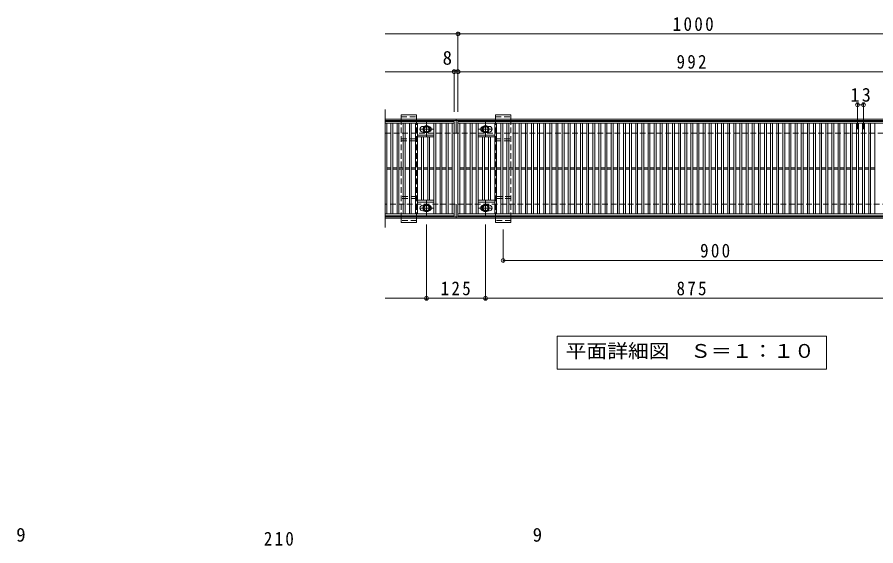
# Model space of a CAD drawing. Units: millimetres at full size, with parts at other scales. Extents: x -342 to 368, y -392 to 305.
# Drawn here: x -279.3 to 84.8, y 80.9 to 304.9 of the extents above; entities that cross this region are included whole.
import ezdxf
from ezdxf.enums import TextEntityAlignment as Align

# ---------------------------------------------------------------- set-up
doc = ezdxf.new("R2010")
doc.units = ezdxf.units.MM
doc.header["$LTSCALE"] = 2
doc.header["$PDMODE"] = 32
doc.header["$PDSIZE"] = 1.6
doc.linetypes.add('CHAIN1', pattern=[8, 5, -1, 1, -1])
doc.linetypes.add('DASHED1', pattern=[1.8, 1.2, -0.6])
for name, color, linetype, lineweight in [('C-1_躯体', 2, 'Continuous', 9), ('C-2_仕上', 3, 'Continuous', 9), ('C-4_文字', 7, 'Continuous', 9), ('C-5_建具', 7, 'Continuous', 9), ('C-8_ハッチ', 3, 'DASHED1', 9), ('C-B_衛生陶器', 2, 'Continuous', 9), ('D-4_文字', 7, 'Continuous', 9)]:
    doc.layers.add(name, color=color, linetype=linetype, lineweight=lineweight)
doc.styles.add('ＭＳ ゴシック', font='')
doc.styles.get('ＭＳ ゴシック').set_extended_font_data('MS Gothic')

msp = doc.modelspace()

# ---------------------------------------------------------------- linework, layer by layer
at = {"layer": 'C-1_躯体'}
for p, q in [((-123.179, 261.726), (136.821, 261.726)), ((-123.179, 261.126), (136.821, 261.126)), ((-93.179, 255.726), (-93.179, 261.726)), ((-93.179, 219.726), (-93.179, 225.726)), ((136.821, 220.326), (-123.179, 220.326)), ((136.821, 219.726), (-123.179, 219.726))]:
    msp.add_line(p, q, dxfattribs=at)
at = {"layer": 'C-1_躯体', "linetype": 'DASHED1'}
for p, q in [((-123.179, 255.726), (136.821, 255.726)), ((136.821, 225.726), (-123.179, 225.726))]:
    msp.add_line(p, q, dxfattribs=at)
at = {"layer": 'C-2_仕上'}
for p, q in [((-123.179, 215.726), (-123.179, 265.726)), ((-123.179, 260.726), (-93.979, 260.726)), ((-123.179, 259.926), (-93.979, 259.926)), ((-122.579, 259.926), (-122.579, 221.526)), ((-120.779, 259.926), (-120.779, 221.526)), ((-119.979, 259.926), (-119.979, 221.526)), ((-118.179, 259.926), (-118.179, 221.526)), ((-117.379, 259.926), (-117.379, 221.526)), ((-115.579, 259.926), (-115.579, 221.526)), ((-114.779, 259.926), (-114.779, 221.526)), ((-112.979, 259.926), (-112.979, 221.526)), ((-112.179, 259.926), (-112.179, 221.526)), ((-110.379, 259.926), (-110.379, 221.526)), ((-109.579, 259.926), (-109.579, 221.526)), ((-107.279, 258.626), (-106.66, 258.626)), ((-102.579, 259.926), (-102.579, 221.526)), ((-101.779, 259.926), (-101.779, 221.526)), ((-99.979, 259.926), (-99.979, 221.526)), ((-99.179, 259.926), (-99.179, 221.526)), ((-97.379, 259.926), (-97.379, 221.526)), ((-96.579, 259.926), (-96.579, 221.526)), ((-94.779, 259.926), (-94.779, 221.526)), ((-92.379, 259.926), (106.021, 259.926)), ((-91.579, 259.926), (-91.579, 221.526)), ((-89.779, 259.926), (-89.779, 221.526)), ((-88.979, 259.926), (-88.979, 221.526)), ((-87.179, 259.926), (-87.179, 221.526)), ((-86.379, 259.926), (-86.379, 221.526)), ((-84.579, 259.926), (-84.579, 221.526)), ((-83.779, 259.926), (-83.779, 221.526)), ((-79.698, 258.626), (-79.079, 258.626)), ((-76.779, 259.926), (-76.779, 221.526)), ((-75.979, 259.926), (-75.979, 221.526)), ((-74.179, 259.926), (-74.179, 221.526)), ((-73.379, 259.926), (-73.379, 221.526)), ((-71.579, 259.926), (-71.579, 221.526)), ((-70.779, 259.926), (-70.779, 221.526)), ((-68.979, 259.926), (-68.979, 221.526)), ((-68.179, 259.926), (-68.179, 221.526)), ((-66.379, 259.926), (-66.379, 221.526)), ((-65.579, 259.926), (-65.579, 221.526)), ((-63.779, 259.926), (-63.779, 221.526)), ((-62.979, 259.926), (-62.979, 221.526)), ((-61.179, 259.926), (-61.179, 221.526)), ((-60.379, 259.926), (-60.379, 221.526)), ((-58.579, 259.926), (-58.579, 221.526)), ((-57.779, 259.926), (-57.779, 221.526)), ((-55.979, 259.926), (-55.979, 221.526)), ((-55.179, 259.926), (-55.179, 221.526)), ((-53.379, 259.926), (-53.379, 221.526)), ((-52.579, 259.926), (-52.579, 221.526)), ((-50.779, 259.926), (-50.779, 221.526)), ((-49.979, 259.926), (-49.979, 221.526)), ((-48.179, 259.926), (-48.179, 221.526)), ((-47.379, 259.926), (-47.379, 221.526)), ((-45.579, 259.926), (-45.579, 221.526)), ((-44.779, 259.926), (-44.779, 221.526)), ((-42.979, 259.926), (-42.979, 221.526)), ((-42.179, 259.926), (-42.179, 221.526)), ((-40.379, 259.926), (-40.379, 221.526)), ((-39.579, 259.926), (-39.579, 221.526)), ((-37.779, 259.926), (-37.779, 221.526)), ((-36.979, 259.926), (-36.979, 221.526)), ((-35.179, 259.926), (-35.179, 221.526)), ((-34.379, 259.926), (-34.379, 221.526)), ((-32.579, 259.926), (-32.579, 221.526)), ((-31.779, 259.926), (-31.779, 221.526)), ((-29.979, 259.926), (-29.979, 221.526)), ((-29.179, 259.926), (-29.179, 221.526)), ((-27.379, 259.926), (-27.379, 221.526)), ((-26.579, 259.926), (-26.579, 221.526)), ((-24.779, 259.926), (-24.779, 221.526)), ((-23.979, 259.926), (-23.979, 221.526)), ((-22.179, 259.926), (-22.179, 221.526)), ((-21.379, 259.926), (-21.379, 221.526)), ((-19.579, 259.926), (-19.579, 221.526)), ((-18.779, 259.926), (-18.779, 221.526)), ((-16.979, 259.926), (-16.979, 221.526)), ((-16.179, 259.926), (-16.179, 221.526)), ((-14.379, 259.926), (-14.379, 221.526)), ((-13.579, 259.926), (-13.579, 221.526)), ((-11.779, 259.926), (-11.779, 221.526)), ((-10.979, 259.926), (-10.979, 221.526)), ((-9.179, 259.926), (-9.179, 221.526)), ((-8.379, 259.926), (-8.379, 221.526)), ((-6.579, 259.926), (-6.579, 221.526)), ((-5.779, 259.926), (-5.779, 221.526)), ((-3.979, 259.926), (-3.979, 221.526)), ((-3.179, 259.926), (-3.179, 221.526)), ((-1.379, 259.926), (-1.379, 221.526)), ((-0.579, 259.926), (-0.579, 221.526)), ((1.221, 259.926), (1.221, 221.526)), ((2.021, 259.926), (2.021, 221.526)), ((3.821, 259.926), (3.821, 221.526)), ((4.621, 259.926), (4.621, 221.526)), ((6.421, 259.926), (6.421, 221.526)), ((7.221, 259.926), (7.221, 221.526)), ((9.021, 259.926), (9.021, 221.526)), ((9.821, 259.926), (9.821, 221.526)), ((11.621, 259.926), (11.621, 221.526)), ((12.421, 259.926), (12.421, 221.526)), ((14.221, 259.926), (14.221, 221.526)), ((15.021, 259.926), (15.021, 221.526)), ((16.821, 259.926), (16.821, 221.526)), ((17.621, 259.926), (17.621, 221.526)), ((19.421, 259.926), (19.421, 221.526)), ((20.221, 259.926), (20.221, 221.526)), ((22.021, 259.926), (22.021, 221.526)), ((22.821, 259.926), (22.821, 221.526)), ((24.621, 259.926), (24.621, 221.526)), ((25.421, 259.926), (25.421, 221.526)), ((27.221, 259.926), (27.221, 221.526)), ((28.021, 259.926), (28.021, 221.526)), ((29.821, 259.926), (29.821, 221.526)), ((30.621, 259.926), (30.621, 221.526)), ((32.421, 259.926), (32.421, 221.526)), ((33.221, 259.926), (33.221, 221.526)), ((35.021, 259.926), (35.021, 221.526)), ((35.821, 259.926), (35.821, 221.526)), ((37.621, 259.926), (37.621, 221.526)), ((38.421, 259.926), (38.421, 221.526)), ((40.221, 259.926), (40.221, 221.526)), ((41.021, 259.926), (41.021, 221.526)), ((42.821, 259.926), (42.821, 221.526)), ((43.621, 259.926), (43.621, 221.526)), ((45.421, 259.926), (45.421, 221.526)), ((46.221, 259.926), (46.221, 221.526)), ((48.021, 259.926), (48.021, 221.526)), ((48.821, 259.926), (48.821, 221.526)), ((50.621, 259.926), (50.621, 221.526)), ((51.421, 259.926), (51.421, 221.526)), ((53.221, 259.926), (53.221, 221.526)), ((54.021, 259.926), (54.021, 221.526)), ((55.821, 259.926), (55.821, 221.526)), ((56.621, 259.926), (56.621, 221.526)), ((58.421, 259.926), (58.421, 221.526)), ((59.221, 259.926), (59.221, 221.526)), ((61.021, 259.926), (61.021, 221.526)), ((61.821, 259.926), (61.821, 221.526)), ((63.621, 259.926), (63.621, 221.526)), ((64.421, 259.926), (64.421, 221.526)), ((66.221, 259.926), (66.221, 221.526)), ((67.021, 259.926), (67.021, 221.526)), ((68.821, 259.926), (68.821, 221.526)), ((69.621, 259.926), (69.621, 221.526)), ((71.421, 259.926), (71.421, 221.526)), ((72.221, 259.926), (72.221, 221.526)), ((74.021, 259.926), (74.021, 221.526)), ((74.821, 259.926), (74.821, 221.526)), ((76.621, 259.926), (76.621, 221.526)), ((77.421, 259.926), (77.421, 221.526)), ((79.221, 259.926), (79.221, 221.526)), ((80.021, 259.926), (80.021, 221.526)), ((81.821, 259.926), (81.821, 221.526)), ((82.621, 259.926), (82.621, 221.526)), ((84.421, 259.926), (84.421, 221.526)), ((-109.579, 254.926), (-102.579, 254.926)), ((-106.66, 256.226), (-107.279, 256.226)), ((-83.779, 254.926), (-76.779, 254.926)), ((-79.079, 256.226), (-79.698, 256.226)), ((-109.579, 254.126), (-102.579, 254.126)), ((-107.779, 254.126), (-107.779, 227.326)), ((-106.979, 254.126), (-106.979, 227.326)), ((-105.179, 254.126), (-105.179, 227.326)), ((-104.379, 254.126), (-104.379, 227.326)), ((-83.779, 254.126), (-76.779, 254.126)), ((-81.979, 254.126), (-81.979, 227.326)), ((-81.179, 254.126), (-81.179, 227.326)), ((-79.379, 254.126), (-79.379, 227.326)), ((-78.579, 254.126), (-78.579, 227.326)), ((-122.579, 241.026), (-120.779, 241.026)), ((-122.579, 240.426), (-120.779, 240.426)), ((-119.979, 241.026), (-118.179, 241.026)), ((-119.979, 240.426), (-118.179, 240.426)), ((-117.379, 241.026), (-115.579, 241.026)), ((-117.379, 240.426), (-115.579, 240.426)), ((-114.779, 241.026), (-112.979, 241.026)), ((-114.779, 240.426), (-112.979, 240.426)), ((-112.179, 241.026), (-110.379, 241.026)), ((-112.179, 240.426), (-110.379, 240.426)), ((-109.579, 241.026), (-107.779, 241.026)), ((-109.579, 240.426), (-107.779, 240.426)), ((-106.979, 241.026), (-105.179, 241.026)), ((-106.979, 240.426), (-105.179, 240.426)), ((-104.379, 241.026), (-102.579, 241.026)), ((-104.379, 240.426), (-102.579, 240.426)), ((-101.779, 241.026), (-99.979, 241.026)), ((-101.779, 240.426), (-99.979, 240.426)), ((-99.179, 241.026), (-97.379, 241.026)), ((-99.179, 240.426), (-97.379, 240.426)), ((-96.579, 241.026), (-94.779, 241.026)), ((-96.579, 240.426), (-94.779, 240.426)), ((-91.579, 241.026), (-89.779, 241.026)), ((-91.579, 240.426), (-89.779, 240.426)), ((-88.979, 241.026), (-87.179, 241.026)), ((-88.979, 240.426), (-87.179, 240.426)), ((-86.379, 241.026), (-84.579, 241.026)), ((-86.379, 240.426), (-84.579, 240.426)), ((-83.779, 241.026), (-81.979, 241.026)), ((-83.779, 240.426), (-81.979, 240.426)), ((-81.179, 241.026), (-79.379, 241.026)), ((-81.179, 240.426), (-79.379, 240.426)), ((-78.579, 241.026), (-76.779, 241.026)), ((-78.579, 240.426), (-76.779, 240.426)), ((-75.979, 241.026), (-74.179, 241.026)), ((-75.979, 240.426), (-74.179, 240.426)), ((-73.379, 241.026), (-71.579, 241.026)), ((-73.379, 240.426), (-71.579, 240.426)), ((-70.779, 241.026), (-68.979, 241.026)), ((-70.779, 240.426), (-68.979, 240.426)), ((-68.179, 241.026), (-66.379, 241.026)), ((-68.179, 240.426), (-66.379, 240.426)), ((-65.579, 241.026), (-63.779, 241.026)), ((-65.579, 240.426), (-63.779, 240.426)), ((-62.979, 241.026), (-61.179, 241.026)), ((-62.979, 240.426), (-61.179, 240.426)), ((-60.379, 241.026), (-58.579, 241.026)), ((-60.379, 240.426), (-58.579, 240.426)), ((-57.779, 241.026), (-55.979, 241.026)), ((-57.779, 240.426), (-55.979, 240.426)), ((-55.179, 241.026), (-53.379, 241.026)), ((-55.179, 240.426), (-53.379, 240.426)), ((-52.579, 241.026), (-50.779, 241.026)), ((-52.579, 240.426), (-50.779, 240.426)), ((-49.979, 241.026), (-48.179, 241.026)), ((-49.979, 240.426), (-48.179, 240.426)), ((-47.379, 241.026), (-45.579, 241.026)), ((-47.379, 240.426), (-45.579, 240.426)), ((-44.779, 241.026), (-42.979, 241.026)), ((-44.779, 240.426), (-42.979, 240.426)), ((-42.179, 241.026), (-40.379, 241.026)), ((-42.179, 240.426), (-40.379, 240.426)), ((-39.579, 241.026), (-37.779, 241.026)), ((-39.579, 240.426), (-37.779, 240.426)), ((-36.979, 241.026), (-35.179, 241.026)), ((-36.979, 240.426), (-35.179, 240.426)), ((-34.379, 241.026), (-32.579, 241.026)), ((-34.379, 240.426), (-32.579, 240.426)), ((-31.779, 241.026), (-29.979, 241.026)), ((-31.779, 240.426), (-29.979, 240.426)), ((-29.179, 241.026), (-27.379, 241.026)), ((-29.179, 240.426), (-27.379, 240.426)), ((-26.579, 241.026), (-24.779, 241.026)), ((-26.579, 240.426), (-24.779, 240.426)), ((-23.979, 241.026), (-22.179, 241.026)), ((-23.979, 240.426), (-22.179, 240.426)), ((-21.379, 241.026), (-19.579, 241.026)), ((-21.379, 240.426), (-19.579, 240.426)), ((-18.779, 241.026), (-16.979, 241.026)), ((-18.779, 240.426), (-16.979, 240.426)), ((-16.179, 241.026), (-14.379, 241.026)), ((-16.179, 240.426), (-14.379, 240.426)), ((-13.579, 241.026), (-11.779, 241.026)), ((-13.579, 240.426), (-11.779, 240.426)), ((-10.979, 241.026), (-9.179, 241.026)), ((-10.979, 240.426), (-9.179, 240.426)), ((-8.379, 241.026), (-6.579, 241.026)), ((-8.379, 240.426), (-6.579, 240.426)), ((-5.779, 241.026), (-3.979, 241.026)), ((-5.779, 240.426), (-3.979, 240.426)), ((-3.179, 241.026), (-1.379, 241.026)), ((-3.179, 240.426), (-1.379, 240.426)), ((-0.579, 241.026), (1.221, 241.026)), ((-0.579, 240.426), (1.221, 240.426)), ((2.021, 241.026), (3.821, 241.026)), ((2.021, 240.426), (3.821, 240.426)), ((4.621, 241.026), (6.421, 241.026)), ((4.621, 240.426), (6.421, 240.426)), ((7.221, 241.026), (9.021, 241.026)), ((7.221, 240.426), (9.021, 240.426)), ((9.821, 241.026), (11.621, 241.026)), ((9.821, 240.426), (11.621, 240.426)), ((12.421, 241.026), (14.221, 241.026)), ((12.421, 240.426), (14.221, 240.426)), ((15.021, 241.026), (16.821, 241.026)), ((15.021, 240.426), (16.821, 240.426)), ((17.621, 241.026), (19.421, 241.026)), ((17.621, 240.426), (19.421, 240.426)), ((20.221, 241.026), (22.021, 241.026)), ((20.221, 240.426), (22.021, 240.426)), ((22.821, 241.026), (24.621, 241.026)), ((22.821, 240.426), (24.621, 240.426)), ((25.421, 241.026), (27.221, 241.026)), ((25.421, 240.426), (27.221, 240.426)), ((28.021, 241.026), (29.821, 241.026)), ((28.021, 240.426), (29.821, 240.426)), ((30.621, 241.026), (32.421, 241.026)), ((30.621, 240.426), (32.421, 240.426)), ((33.221, 241.026), (35.021, 241.026)), ((33.221, 240.426), (35.021, 240.426)), ((35.821, 241.026), (37.621, 241.026)), ((35.821, 240.426), (37.621, 240.426)), ((38.421, 241.026), (40.221, 241.026)), ((38.421, 240.426), (40.221, 240.426)), ((41.021, 241.026), (42.821, 241.026)), ((41.021, 240.426), (42.821, 240.426)), ((43.621, 241.026), (45.421, 241.026)), ((43.621, 240.426), (45.421, 240.426)), ((46.221, 241.026), (48.021, 241.026)), ((46.221, 240.426), (48.021, 240.426)), ((48.821, 241.026), (50.621, 241.026)), ((48.821, 240.426), (50.621, 240.426)), ((51.421, 241.026), (53.221, 241.026)), ((51.421, 240.426), (53.221, 240.426)), ((54.021, 241.026), (55.821, 241.026)), ((54.021, 240.426), (55.821, 240.426)), ((56.621, 241.026), (58.421, 241.026)), ((56.621, 240.426), (58.421, 240.426)), ((59.221, 241.026), (61.021, 241.026)), ((59.221, 240.426), (61.021, 240.426)), ((61.821, 241.026), (63.621, 241.026)), ((61.821, 240.426), (63.621, 240.426)), ((64.421, 241.026), (66.221, 241.026)), ((64.421, 240.426), (66.221, 240.426)), ((67.021, 241.026), (68.821, 241.026)), ((67.021, 240.426), (68.821, 240.426)), ((69.621, 241.026), (71.421, 241.026)), ((69.621, 240.426), (71.421, 240.426)), ((72.221, 241.026), (74.021, 241.026)), ((72.221, 240.426), (74.021, 240.426)), ((74.821, 241.026), (76.621, 241.026)), ((74.821, 240.426), (76.621, 240.426)), ((77.421, 241.026), (79.221, 241.026)), ((77.421, 240.426), (79.221, 240.426)), ((80.021, 241.026), (81.821, 241.026)), ((80.021, 240.426), (81.821, 240.426)), ((82.621, 241.026), (84.421, 241.026)), ((82.621, 240.426), (84.421, 240.426)), ((-102.579, 227.326), (-109.579, 227.326)), ((-102.579, 226.526), (-109.579, 226.526)), ((-76.779, 227.326), (-83.779, 227.326)), ((-76.779, 226.526), (-83.779, 226.526)), ((-107.279, 225.226), (-106.66, 225.226)), ((-106.66, 222.826), (-107.279, 222.826)), ((-79.698, 225.226), (-79.079, 225.226)), ((-79.079, 222.826), (-79.698, 222.826)), ((-93.979, 221.526), (-123.179, 221.526)), ((106.021, 221.526), (-92.379, 221.526))]:
    msp.add_line(p, q, dxfattribs=at)
msp.add_lwpolyline([(-93.979, 260.726), (-93.979, 220.726), (-123.179, 220.726)], dxfattribs=at)
msp.add_lwpolyline([(-92.379, 260.726), (106.021, 260.726), (106.021, 220.726), (-92.379, 220.726)], close=True, dxfattribs=at)
for centre, start, end in [((-107.279, 257.426), 90, 180), ((-104.879, 257.426), 0, 80.33026), ((-81.479, 257.426), 99.66974, 180), ((-79.079, 257.426), 0, 90), ((-107.279, 257.426), 180, 270), ((-104.879, 257.426), 279.66974, 0), ((-81.479, 257.426), 180, 260.33026), ((-79.079, 257.426), 270, 0), ((-107.279, 224.026), 90, 180), ((-107.279, 224.026), 180, 270), ((-104.879, 224.026), 0, 80.33026), ((-104.879, 224.026), 279.66974, 0), ((-81.479, 224.026), 99.66974, 180), ((-81.479, 224.026), 180, 260.33026), ((-79.079, 224.026), 0, 90), ((-79.079, 224.026), 270, 0)]:
    msp.add_arc(centre, 1.2, start, end, dxfattribs=at)
at = {"layer": 'C-4_文字'}
for p, q in [((-123.179, 297.786), (-92.379, 297.786)), ((-92.379, 298.386), (-92.379, 264.786)), ((-92.379, 297.786), (107.621, 297.786)), ((-123.179, 281.786), (-93.979, 281.786)), ((-93.979, 282.386), (-93.979, 264.786)), ((-93.979, 281.786), (-92.379, 281.786)), ((-92.379, 281.786), (106.021, 281.786)), ((77.021, 268.386), (77.021, 257.38)), ((77.021, 267.786), (79.621, 267.786)), ((79.621, 268.386), (79.621, 257.38)), ((-105.679, 185.186), (-105.679, 217.086)), ((-80.679, 185.186), (-80.679, 217.086)), ((-73.179, 201.186), (-73.179, 214.986)), ((-73.179, 201.786), (106.821, 201.786)), ((-123.179, 185.786), (-105.679, 185.786)), ((-105.679, 185.786), (-80.679, 185.786)), ((-80.679, 185.786), (94.321, 185.786))]:
    msp.add_line(p, q, dxfattribs=at)
for p in [(-92.379, 297.786), (-93.979, 281.786), (-92.379, 281.786), (77.021, 267.786), (79.621, 267.786), (-73.179, 201.786), (-105.679, 185.786), (-80.679, 185.786)]:
    msp.add_point(p, dxfattribs=at)
at = {"layer": 'C-5_建具'}
for p, q in [((-50.279, 169.786), (63.921, 169.786)), ((-50.279, 169.786), (-50.279, 155.786)), ((63.921, 169.786), (63.921, 155.786)), ((-50.279, 155.786), (63.921, 155.786))]:
    msp.add_line(p, q, dxfattribs=at)
at = {"layer": 'C-8_ハッチ', "linetype": 'Continuous'}
for p, q in [((-116.379, 263.526), (-109.979, 263.526)), ((-116.379, 263.526), (-116.379, 261.726)), ((-109.979, 263.526), (-109.979, 261.726)), ((-76.379, 263.526), (-69.979, 263.526)), ((-76.379, 263.526), (-76.379, 261.726)), ((-69.979, 263.526), (-69.979, 261.726)), ((-116.379, 219.726), (-116.379, 217.926)), ((-109.979, 219.726), (-109.979, 217.926)), ((-76.379, 219.726), (-76.379, 217.926)), ((-69.979, 219.726), (-69.979, 217.926)), ((-109.979, 217.926), (-116.379, 217.926)), ((-69.979, 217.926), (-76.379, 217.926))]:
    msp.add_line(p, q, dxfattribs=at)
at = {"layer": 'C-8_ハッチ'}
for p, q in [((-116.379, 262.726), (-109.979, 262.726)), ((-76.379, 262.726), (-69.979, 262.726)), ((-116.379, 219.726), (-116.379, 261.726)), ((-109.979, 219.726), (-109.979, 261.726)), ((-76.379, 219.726), (-76.379, 261.726)), ((-69.979, 219.726), (-69.979, 261.726)), ((-116.379, 253.326), (-109.979, 253.326)), ((-116.379, 252.526), (-109.979, 252.526)), ((-76.379, 253.326), (-69.979, 253.326)), ((-76.379, 252.526), (-69.979, 252.526)), ((-109.979, 228.926), (-116.379, 228.926)), ((-109.979, 228.126), (-116.379, 228.126)), ((-69.979, 228.926), (-76.379, 228.926)), ((-69.979, 228.126), (-76.379, 228.126)), ((-109.979, 218.726), (-116.379, 218.726)), ((-69.979, 218.726), (-76.379, 218.726))]:
    msp.add_line(p, q, dxfattribs=at)
at = {"layer": 'C-B_衛生陶器', "color": 7, "linetype": 'CHAIN1'}
for p, q in [((-105.679, 254.426), (-105.679, 260.426)), ((-80.679, 254.426), (-80.679, 260.426)), ((-108.679, 257.426), (-102.679, 257.426)), ((-83.679, 257.426), (-77.679, 257.426)), ((-105.679, 221.026), (-105.679, 227.026)), ((-80.679, 221.026), (-80.679, 227.026)), ((-108.679, 224.026), (-102.679, 224.026)), ((-83.679, 224.026), (-77.679, 224.026))]:
    msp.add_line(p, q, dxfattribs=at)
at = {"layer": 'C-B_衛生陶器'}
for points in [[(-106.978, 256.676), (-105.679, 255.926), (-104.38, 256.676), (-104.38, 258.176), (-105.679, 258.926), (-106.978, 258.176)], [(-81.978, 256.676), (-80.679, 255.926), (-79.38, 256.676), (-79.38, 258.176), (-80.679, 258.926), (-81.978, 258.176)], [(-106.978, 223.276), (-105.679, 222.526), (-104.38, 223.276), (-104.38, 224.776), (-105.679, 225.526), (-106.978, 224.776)], [(-81.978, 223.276), (-80.679, 222.526), (-79.38, 223.276), (-79.38, 224.776), (-80.679, 225.526), (-81.978, 224.776)]]:
    msp.add_lwpolyline(points, close=True, dxfattribs=at)
for centre, radius in [((-105.679, 257.426), 1.55), ((-105.679, 257.426), 1.3), ((-105.679, 257.426), 1.1), ((-80.679, 257.426), 1.55), ((-80.679, 257.426), 1.3), ((-80.679, 257.426), 1.1), ((-105.679, 224.026), 1.55), ((-105.679, 224.026), 1.3), ((-105.679, 224.026), 1.1), ((-80.679, 224.026), 1.55), ((-80.679, 224.026), 1.3), ((-80.679, 224.026), 1.1)]:
    msp.add_circle(centre, radius, dxfattribs=at)

# ---------------------------------------------------------------- texts
at = {"layer": 'C-4_文字', "color": 2, "style": 'ＭＳ ゴシック'}
msp.add_text('8', height=5.865, dxfattribs=at).set_placement((-98.888, 282.986), align=Align.BOTTOM_LEFT)
at = {"layer": 'C-4_文字', "color": 2, "char_height": 5.865, "attachment_point": 7, "style": 'ＭＳ ゴシック'}
for s, insert in [('\\T1.28;\\W0.9;1000', (-1.329, 298.986)), ('\\T1.27;\\W0.9;992', (0.321, 282.986)), ('\\T1.27;\\W0.95;13', (74.071, 268.986)), ('\\T1.27;\\W0.9;900', (10.321, 202.986)), ('\\T1.27;\\W0.9;125', (-99.679, 186.986)), ('\\T1.27;\\W0.9;875', (0.321, 186.986))]:
    msp.add_mtext(s, dxfattribs=dict(at, insert=insert))
at = {"layer": 'C-5_建具', "color": 2, "style": 'ＭＳ ゴシック', "width": 1.1}
msp.add_text('平面詳細図\u3000Ｓ＝１：１０', height=5.865, dxfattribs=at).set_placement((-46.679, 158.786), align=Align.BOTTOM_LEFT)
at = {"layer": 'D-4_文字', "color": 2, "style": 'ＭＳ ゴシック'}
for p in [(-279.679, 80.926), (-60.679, 80.926)]:
    msp.add_text('9', height=5.865, dxfattribs=at).set_placement(p, align=Align.BOTTOM_LEFT)
at = {"layer": 'D-4_文字', "color": 2, "insert": (-174.679, 80.926), "char_height": 5.865, "attachment_point": 7, "style": 'ＭＳ ゴシック'}
msp.add_mtext('\\T1.27;\\W0.9;210', dxfattribs=at)

doc.saveas('drawing.dxf')
